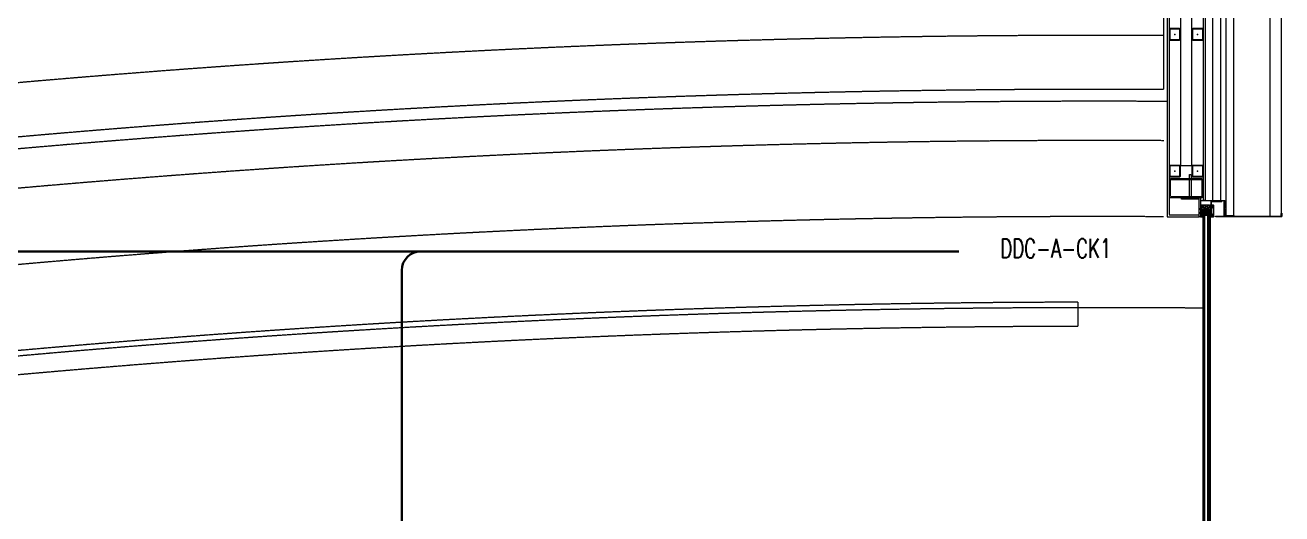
# Model space of a CAD drawing. Extents: x -1457 to 23780, y -2071 to 4205.
# Drawn here: x 16052 to 16713, y 2050 to 2307 of the extents above; entities that cross this region are included whole.
import ezdxf

# ---------------------------------------------------------------- set-up
doc = ezdxf.new("R2010")
doc.units = 0
doc.header["$MEASUREMENT"] = 0
doc.linetypes.add('HIDDEN', pattern=[0.375, 0.25, -0.125])
doc.layers.get('0').update_dxf_attribs({"color": 9, "lineweight": 9})
doc.layers.add('E-KABLO', color=7, linetype='Continuous', lineweight=30)
doc.layers.add('M-TEFRIS2-015', color=129, linetype='Continuous', lineweight=9)
doc.styles.add('E-YAZI', font='txttw.shx')

# ---------------------------------------------------------------- blocks, each defined once
blk = doc.blocks.new('p-profil_bitis')
for p, q in [((-1.5, 2.16), (-3, 5.37)), ((-3, 2.16), (-1.5, 5.37)), ((1.2, 3.05), (2.2, 4.65)), ((2.2, 3.05), (1.2, 4.65))]:
    blk.add_line(p, q)
for points in [[(-2.9, 6.02), (-2.89, 6.01), (-2.88, 6), (-2.88, 6), (-2.87, 6), (-2.48, 6), (-2.47, 6), (-2.46, 6), (-2.46, 6.01), (-2.45, 6.02), (-2.43, 6.06), (-2.41, 6.08), (-2.4, 6.09), (-2.38, 6.09), (-2.37, 6.1), (-2.35, 6.09), (-2.33, 6.09), (-2.32, 6.08), (-2.3, 6.06), (-2.28, 6.01), (-2.27, 6.01), (-2.27, 6), (-2.26, 6), (-2.25, 6), (-1.76, 6), (-1.76, 5.49), (-1.76, 5.48), (-1.77, 5.47), (-1.77, 5.46), (-1.78, 5.46), (-1.79, 5.45), (-1.8, 5.45), (-1.81, 5.45), (-1.82, 5.46), (-1.83, 5.46), (-1.84, 5.47), (-1.89, 5.55), (-1.89, 5.56), (-1.9, 5.57), (-1.9, 5.57), (-1.91, 5.57), (-1.92, 5.57), (-1.93, 5.57), (-1.93, 5.56), (-1.94, 5.55), (-1.99, 5.46), (-1.99, 5.46), (-2, 5.46), (-2, 5.45), (-2.01, 5.45), (-2.02, 5.45), (-2.1, 5.45), (-2.11, 5.45), (-2.12, 5.45), (-2.12, 5.46), (-2.13, 5.46), (-2.13, 5.47), (-2.13, 5.47), (-2.14, 5.48), (-2.14, 5.5), (-2.23, 5.45), (-2.54, 5.45), (-2.62, 5.5), (-2.62, 5.48), (-2.63, 5.47), (-2.63, 5.46), (-2.63, 5.46), (-2.64, 5.45), (-2.65, 5.45), (-2.65, 5.45), (-2.74, 5.45), (-2.75, 5.45), (-2.76, 5.45), (-2.76, 5.46), (-2.77, 5.46), (-2.77, 5.46), (-2.82, 5.55), (-2.83, 5.56), (-2.83, 5.57), (-2.84, 5.57), (-2.85, 5.57), (-2.86, 5.57), (-2.86, 5.57), (-2.87, 5.56), (-2.87, 5.55), (-2.92, 5.47), (-2.93, 5.46), (-2.94, 5.46), (-2.95, 5.45), (-2.96, 5.45), (-2.97, 5.45), (-2.98, 5.46), (-2.99, 5.46), (-2.99, 5.47), (-3, 5.48), (-3, 5.49), (-3, 6.92), (-3, 6.93), (-3, 6.93), (-2.99, 6.94), (-2.99, 6.95), (-2.98, 6.95), (-2.97, 6.95), (-2.37, 6.95), (-2.36, 6.95), (-2.35, 6.95), (-2.35, 6.94), (-2.34, 6.93), (-2.34, 6.93), (-2.34, 6.92), (-2.34, 6.47), (-2.34, 6.44), (-2.32, 6.41), (-2.3, 6.38), (-2.28, 6.37), (-2.25, 6.35), (-2.22, 6.35), (-2.04, 6.35), (-2.03, 6.35), (-2.02, 6.35), (-2.01, 6.36), (-2, 6.37), (-1.99, 6.38), (-1.99, 6.39), (-1.99, 6.4), (-1.99, 6.54), (-2.05, 6.54), (-2.06, 6.54), (-2.08, 6.55), (-2.09, 6.55), (-2.09, 6.56), (-2.1, 6.58), (-2.1, 6.59), (-2.1, 6.6), (-2.1, 6.62), (-2.09, 6.63), (-2.08, 6.65), (-2.07, 6.66), (-2.05, 6.67), (-2.04, 6.68), (-2.02, 6.68), (-1.79, 6.68), (-1.78, 6.68), (-1.78, 6.68), (-1.77, 6.67), (-1.76, 6.66), (-1.76, 6.66), (-1.76, 6.65), (-1.76, 6.4), (-0.65, 6.4), (-0.62, 6.4), (-0.58, 6.39), (-0.56, 6.37), (-0.53, 6.35), (-0.51, 6.32), (-0.5, 6.28), (-0.5, 6.25), (-0.5, 2.04), (-0.5, 2.01), (-0.49, 1.99), (-0.47, 1.96), (-0.45, 1.94), (-0.42, 1.93), (-0.39, 1.92), (-0.36, 1.92), (-0.33, 1.93), (-0.31, 1.94), (-0.29, 1.96), (-0.27, 1.99), (-0.26, 2.01), (-0.25, 2.04), (-0.25, 2.25), (-0.25, 2.26), (-0.25, 2.26), (-0.25, 2.27), (-0.24, 2.28), (-0.23, 2.28), (-0.23, 2.28), (0.22, 2.28), (0.23, 2.28), (0.24, 2.28), (0.25, 2.27), (0.25, 2.26), (0.25, 2.26), (0.26, 2.25), (0.26, 2.04), (0.26, 2.01), (0.27, 1.99), (0.29, 1.96), (0.31, 1.94), (0.33, 1.93), (0.36, 1.92), (0.39, 1.92), (0.42, 1.93), (0.45, 1.94), (0.47, 1.96), (0.49, 1.99), (0.5, 2.01), (0.5, 2.04), (0.5, 6.25), (0.51, 6.29), (0.52, 6.33), (0.54, 6.36), (0.58, 6.38), (0.61, 6.4), (0.65, 6.4), (1.76, 6.4), (1.76, 6.65), (1.76, 6.66), (1.76, 6.66), (1.77, 6.67), (1.77, 6.67), (1.78, 6.68), (1.78, 6.68), (1.79, 6.68), (2.02, 6.68), (2.04, 6.68), (2.06, 6.67), (2.08, 6.66), (2.09, 6.64), (2.1, 6.62), (2.1, 6.6), (2.1, 6.59), (2.1, 6.58), (2.1, 6.57), (2.09, 6.56), (2.08, 6.55), (2.07, 6.54), (2.06, 6.54), (2.05, 6.54), (1.99, 6.54), (1.99, 6.4), (1.99, 6.39), (1.99, 6.38), (2, 6.37), (2.01, 6.36), (2.02, 6.35), (2.03, 6.35), (2.04, 6.35), (2.22, 6.35), (2.25, 6.35), (2.28, 6.37), (2.3, 6.38), (2.32, 6.41), (2.34, 6.44), (2.34, 6.47), (2.34, 6.92), (2.34, 6.93), (2.34, 6.93), (2.35, 6.94), (2.35, 6.95), (2.36, 6.95), (2.37, 6.95), (2.97, 6.95), (2.98, 6.95), (2.98, 6.95), (2.99, 6.94), (2.99, 6.94), (3, 6.93), (3, 6.93), (3, 6.92), (3, 5.49), (3, 5.48), (3, 5.47), (2.99, 5.46), (2.98, 5.46), (2.97, 5.45), (2.96, 5.45), (2.96, 5.45), (2.95, 5.45), (2.94, 5.46), (2.93, 5.46), (2.92, 5.47), (2.87, 5.55), (2.87, 5.56), (2.86, 5.57), (2.86, 5.57), (2.85, 5.57), (2.84, 5.57), (2.83, 5.57), (2.83, 5.56), (2.82, 5.55), (2.77, 5.46), (2.77, 5.46), (2.76, 5.46), (2.76, 5.45), (2.75, 5.45), (2.74, 5.45), (2.65, 5.45), (2.65, 5.45), (2.64, 5.45), (2.63, 5.46), (2.63, 5.46), (2.63, 5.47), (2.62, 5.48), (2.62, 5.5), (2.53, 5.45), (2.22, 5.45), (2.13, 5.5), (2.13, 5.48), (2.13, 5.47), (2.13, 5.47), (2.13, 5.46), (2.12, 5.46), (2.12, 5.45), (2.11, 5.45), (2.1, 5.45), (2.02, 5.45), (2.01, 5.45), (2, 5.45), (1.99, 5.46), (1.99, 5.46), (1.94, 5.55), (1.93, 5.56), (1.93, 5.57), (1.92, 5.57), (1.91, 5.57), (1.9, 5.57), (1.9, 5.57), (1.89, 5.56), (1.89, 5.55), (1.84, 5.47), (1.83, 5.46), (1.82, 5.46), (1.81, 5.45), (1.8, 5.45), (1.79, 5.45), (1.78, 5.46), (1.77, 5.46), (1.77, 5.47), (1.76, 5.48), (1.76, 5.49), (1.76, 6), (2.25, 6), (2.26, 6), (2.26, 6), (2.27, 6.01), (2.27, 6.01), (2.28, 6.01), (2.3, 6.06), (2.31, 6.07), (2.33, 6.09), (2.34, 6.09), (2.36, 6.1), (2.37, 6.1), (2.39, 6.09), (2.4, 6.09), (2.42, 6.07), (2.43, 6.06), (2.45, 6.02), (2.46, 6.01), (2.46, 6), (2.47, 6), (2.48, 6), (2.87, 6), (2.88, 6), (2.88, 6), (2.89, 6.01), (2.9, 6.02), (2.9, 6.02), (2.9, 6.03), (2.9, 6.04), (2.9, 6.05), (2.87, 6.1), (2.86, 6.11), (2.85, 6.11), (2.84, 6.12), (2.83, 6.12), (2.82, 6.12), (2.81, 6.12), (2.8, 6.11), (2.79, 6.11), (2.78, 6.1), (2.74, 6.02), (2.73, 6.01), (2.72, 6.01), (2.72, 6), (2.71, 6), (2.7, 6), (2.69, 6.01), (2.69, 6.01), (2.68, 6.02), (2.64, 6.1), (2.63, 6.11), (2.62, 6.11), (2.61, 6.12), (2.6, 6.12), (2.59, 6.12), (2.58, 6.12), (2.57, 6.11), (2.56, 6.11), (2.55, 6.1), (2.51, 6.02), (2.5, 6.01), (2.5, 6.01), (2.49, 6), (2.48, 6), (2.48, 6), (2.47, 6), (2.46, 6.01), (2.46, 6.01), (2.45, 6.02), (2.41, 6.1), (2.4, 6.11), (2.39, 6.11), (2.38, 6.12), (2.37, 6.12), (2.36, 6.12), (2.35, 6.12), (2.34, 6.11), (2.33, 6.11), (2.32, 6.1), (2.28, 6.02), (2.27, 6.01), (2.26, 6.01), (2.26, 6), (2.25, 6), (2.24, 6), (2.24, 6.01), (2.23, 6.01), (2.22, 6.02), (2.18, 6.1), (2.17, 6.11), (2.16, 6.11), (2.15, 6.12), (2.14, 6.12), (2.13, 6.12), (2.12, 6.12), (2.11, 6.11), (2.1, 6.11), (2.09, 6.1), (2.05, 6.02), (2.04, 6.01), (2.03, 6.01), (2.03, 6), (2.02, 6), (2.01, 6), (2.01, 6.01), (2, 6.01), (1.99, 6.02), (1.95, 6.1), (1.94, 6.11), (1.93, 6.11), (1.92, 6.12), (1.91, 6.12), (1.9, 6.12), (1.89, 6.12), (1.88, 6.11), (1.87, 6.11), (1.86, 6.1), (1.82, 6.02), (1.81, 6.01), (1.81, 6.01), (1.8, 6), (1.79, 6), (1.78, 6), (1.77, 6.01), (1.77, 6.01), (1.76, 6.02), (1.76, 6.02), (1.76, 6.03), (1.76, 6.17), (1.76, 6.18), (1.76, 6.19), (1.75, 6.19), (1.74, 6.2), (1.74, 6.2), (1.73, 6.2), (0.8, 6.2), (0.8, 6.23), (0.79, 6.25), (0.77, 6.27), (0.76, 6.28), (0.73, 6.3), (0.71, 6.3), (0.68, 6.3), (0.66, 6.29), (0.64, 6.28), (0.62, 6.26), (0.61, 6.24), (0.6, 6.22), (0.6, 6.2), (0.6, 6.17), (0.61, 6.15), (0.63, 6.13), (0.65, 6.12), (0.65, 4.3), (1.25, 4.41), (1.26, 4.41), (1.27, 4.4), (1.28, 4.4), (1.29, 4.39), (1.3, 4.38), (1.3, 4.38), (1.3, 4.37), (1.3, 4.36), (1.29, 4.35), (1.29, 4.34), (1.28, 4.33), (1.27, 4.33), (0.65, 4.15), (0.65, 2.51), (1.25, 2.62), (1.26, 2.62), (1.27, 2.61), (1.28, 2.61), (1.29, 2.6), (1.3, 2.59), (1.3, 2.59), (1.3, 2.58), (1.3, 2.57), (1.29, 2.56), (1.29, 2.55), (1.28, 2.54), (1.27, 2.54), (0.64, 2.36), (0.62, 2.35), (0.6, 2.33), (0.59, 2.32), (0.58, 2.3), (0.58, 2.28), (0.58, 1.97), (0.7, 1.97), (0.7, 1.83), (0.26, 1.83), (0.14, 1.95), (0.14, 2.05), (0.14, 2.06), (0.14, 2.06), (0.13, 2.07), (0.13, 2.07), (0.12, 2.08), (0.12, 2.08), (0.11, 2.08), (-0.11, 2.08), (-0.12, 2.08), (-0.12, 2.08), (-0.13, 2.07), (-0.13, 2.07), (-0.14, 2.06), (-0.14, 2.06), (-0.14, 2.05), (-0.14, 1.95), (-0.26, 1.83), (-0.7, 1.83), (-0.7, 1.97), (-0.58, 1.97), (-0.58, 2.28), (-0.58, 2.3), (-0.59, 2.32), (-0.6, 2.34), (-0.62, 2.35), (-0.64, 2.36), (-1.27, 2.54), (-1.28, 2.54), (-1.29, 2.55), (-1.29, 2.56), (-1.3, 2.57), (-1.3, 2.58), (-1.3, 2.59), (-1.3, 2.59), (-1.29, 2.6), (-1.28, 2.61), (-1.27, 2.61), (-1.26, 2.62), (-1.25, 2.62), (-0.65, 2.51), (-0.65, 4.15), (-1.27, 4.33), (-1.28, 4.33), (-1.29, 4.34), (-1.29, 4.35), (-1.3, 4.36), (-1.3, 4.37), (-1.3, 4.38), (-1.3, 4.38), (-1.29, 4.39), (-1.28, 4.4), (-1.27, 4.4), (-1.26, 4.41), (-1.25, 4.41), (-0.65, 4.3), (-0.65, 6.12), (-0.63, 6.13), (-0.61, 6.15), (-0.6, 6.17), (-0.6, 6.2), (-0.6, 6.22), (-0.61, 6.24), (-0.62, 6.26), (-0.64, 6.28), (-0.66, 6.29), (-0.68, 6.3), (-0.71, 6.3), (-0.73, 6.3), (-0.76, 6.28), (-0.77, 6.27), (-0.79, 6.25), (-0.8, 6.23), (-0.8, 6.2), (-1.73, 6.2), (-1.74, 6.2), (-1.74, 6.2), (-1.75, 6.19), (-1.76, 6.19), (-1.76, 6.18), (-1.76, 6.17), (-1.76, 6.03), (-1.76, 6.02), (-1.76, 6.02), (-1.77, 6.01), (-1.78, 6.01), (-1.78, 6), (-1.79, 6), (-1.8, 6), (-1.81, 6.01), (-1.81, 6.01), (-1.82, 6.02), (-1.86, 6.1), (-1.87, 6.11), (-1.88, 6.11), (-1.89, 6.12), (-1.9, 6.12), (-1.91, 6.12), (-1.92, 6.12), (-1.93, 6.11), (-1.94, 6.11), (-1.95, 6.1), (-1.99, 6.02), (-2, 6.01), (-2.01, 6.01), (-2.01, 6), (-2.02, 6), (-2.03, 6), (-2.03, 6.01), (-2.04, 6.01), (-2.05, 6.02), (-2.09, 6.1), (-2.1, 6.11), (-2.11, 6.11), (-2.12, 6.12), (-2.13, 6.12), (-2.14, 6.12), (-2.15, 6.12), (-2.16, 6.11), (-2.17, 6.11), (-2.18, 6.1), (-2.22, 6.02), (-2.23, 6.01), (-2.24, 6.01), (-2.24, 6), (-2.25, 6), (-2.26, 6), (-2.26, 6.01), (-2.27, 6.01), (-2.28, 6.02), (-2.32, 6.1), (-2.33, 6.11), (-2.34, 6.11), (-2.35, 6.12), (-2.36, 6.12), (-2.37, 6.12), (-2.38, 6.12), (-2.39, 6.11), (-2.4, 6.11), (-2.41, 6.1), (-2.45, 6.02), (-2.46, 6.01), (-2.46, 6.01), (-2.47, 6), (-2.48, 6), (-2.48, 6), (-2.49, 6), (-2.5, 6.01), (-2.5, 6.01), (-2.51, 6.02), (-2.55, 6.1), (-2.56, 6.11), (-2.57, 6.11), (-2.58, 6.12), (-2.59, 6.12), (-2.6, 6.12), (-2.61, 6.12), (-2.62, 6.11), (-2.63, 6.11), (-2.64, 6.1), (-2.68, 6.02), (-2.69, 6.01), (-2.69, 6.01), (-2.7, 6), (-2.71, 6), (-2.72, 6), (-2.73, 6.01), (-2.73, 6.01), (-2.74, 6.02), (-2.78, 6.1), (-2.79, 6.11), (-2.8, 6.11), (-2.81, 6.12), (-2.82, 6.12), (-2.83, 6.12), (-2.84, 6.12), (-2.85, 6.11), (-2.86, 6.11), (-2.87, 6.1), (-2.9, 6.05), (-2.9, 6.04), (-2.9, 6.03)], [(-2.81, 6.34), (-2.81, 6.33), (-2.8, 6.33), (-2.8, 6.32), (-2.79, 6.32), (-2.78, 6.32), (-2.56, 6.32), (-2.55, 6.32), (-2.55, 6.32), (-2.54, 6.33), (-2.54, 6.33), (-2.53, 6.34), (-2.53, 6.34), (-2.53, 6.35), (-2.53, 6.77), (-2.53, 6.78), (-2.53, 6.78), (-2.54, 6.79), (-2.54, 6.79), (-2.55, 6.8), (-2.55, 6.8), (-2.56, 6.8), (-2.78, 6.8), (-2.79, 6.8), (-2.79, 6.8), (-2.8, 6.79), (-2.8, 6.79), (-2.81, 6.78), (-2.81, 6.77)], [(2.53, 6.35), (2.53, 6.34), (2.54, 6.33), (2.54, 6.33), (2.55, 6.32), (2.55, 6.32), (2.56, 6.32), (2.78, 6.32), (2.79, 6.32), (2.79, 6.32), (2.8, 6.33), (2.81, 6.33), (2.81, 6.34), (2.81, 6.35), (2.81, 6.77), (2.81, 6.78), (2.81, 6.78), (2.8, 6.79), (2.8, 6.79), (2.79, 6.8), (2.79, 6.8), (2.78, 6.8), (2.56, 6.8), (2.55, 6.8), (2.55, 6.8), (2.54, 6.79), (2.54, 6.79), (2.53, 6.78), (2.53, 6.77)], [(-3, 5.37), (-1.5, 5.37), (-1.5, 2.16), (-3, 2.16)], [(2.85, 0.85), (2.85, 1), (2.77, 1.14), (2.89, 1.5), (3, 1.5), (3, 0.1), (2.9, 0), (-2.9, 0), (-3, 0.1), (-3, 1.5), (-2.89, 1.5), (-2.77, 1.14), (-2.85, 0.99), (-2.85, 0.85), (-2.87, 0.85), (-2.87, 0.5), (-2.82, 0.45), (-2.47, 0.45), (-2.47, 0.37), (-2.52, 0.32), (-2.82, 0.32), (-2.87, 0.27), (-2.87, 0.18), (-2.82, 0.13), (2.82, 0.13), (2.87, 0.18), (2.87, 0.27), (2.82, 0.32), (2.52, 0.32), (2.47, 0.37), (2.47, 0.45), (2.82, 0.45), (2.87, 0.5), (2.87, 0.85)], [(-2.8, 0.99), (-2.69, 0.82), (-2.63, 0.73), (-2.54, 0.57), (-2.5, 0.55), (-2.47, 0.56), (-2.45, 0.6), (-2.45, 0.85), (-2.4, 0.9), (-1.53, 0.9), (-1.42, 0.94), (-1.38, 1.05), (-1.38, 1.13), (-1.33, 1.18), (-0.02, 1.18), (-0.01, 1.2), (0.01, 1.2), (0.03, 1.18), (1.33, 1.18), (1.38, 1.13), (1.38, 1.05), (1.42, 0.94), (1.53, 0.9), (2.4, 0.9), (2.45, 0.85), (2.45, 0.6), (2.47, 0.56), (2.5, 0.55), (2.54, 0.57), (2.63, 0.73), (2.8, 0.99), (2.78, 1.04), (2.71, 1.07), (2.7, 1.11), (2.7, 1.13), (2.8, 1.5), (2.48, 1.5), (2.4, 1.42), (2.4, 1.36), (2.52, 1.36), (2.52, 1.2), (2.42, 1.1), (1.58, 1.1), (1.58, 1.36), (1.7, 1.36), (1.7, 1.42), (1.62, 1.5), (-1.62, 1.5), (-1.7, 1.42), (-1.7, 1.36), (-1.58, 1.36), (-1.58, 1.1), (-2.42, 1.1), (-2.52, 1.2), (-2.52, 1.36), (-2.4, 1.36), (-2.4, 1.42), (-2.48, 1.5), (-2.8, 1.5), (-2.7, 1.13), (-2.7, 1.11), (-2.71, 1.07), (-2.78, 1.03)], [(-2.68, 5.61), (-2.67, 5.59), (-2.67, 5.58), (-2.65, 5.58), (-2.64, 5.57), (-2.63, 5.57), (-2.62, 5.57), (-2.62, 5.53), (-2.58, 5.57), (-2.17, 5.57), (-2.14, 5.53), (-2.14, 5.57), (-2.13, 5.57), (-2.12, 5.57), (-2.11, 5.57), (-2.1, 5.58), (-2.09, 5.59), (-2.08, 5.6), (-2.08, 5.61), (-2.08, 5.62), (-2.08, 5.68), (-2.21, 5.81), (-2.55, 5.81), (-2.68, 5.68), (-2.68, 5.62)], [(1.2, 3.05), (1.2, 4.65), (2.2, 4.65), (2.2, 3.05)], [(2.13, 5.57), (2.13, 5.53), (2.17, 5.57), (2.58, 5.57), (2.62, 5.53), (2.62, 5.57), (2.63, 5.57), (2.64, 5.57), (2.65, 5.57), (2.66, 5.58), (2.67, 5.59), (2.68, 5.6), (2.68, 5.61), (2.68, 5.62), (2.68, 5.68), (2.55, 5.81), (2.21, 5.81), (2.08, 5.68), (2.08, 5.62), (2.08, 5.61), (2.08, 5.6), (2.09, 5.59), (2.1, 5.58), (2.11, 5.57), (2.12, 5.57)]]:
    blk.add_lwpolyline(points, close=True)
for points in [[(0.35, 6.5), (0.3, 6.68), (0.2, 6.79), (0.02, 6.85), (-0.16, 6.81), (-0.3, 6.68), (-0.35, 6.5), (-0.35, 6.55), (-0.36, 6.6), (-0.37, 6.65), (-0.39, 6.69), (-0.42, 6.74), (-0.45, 6.78), (-0.48, 6.82), (-0.52, 6.85), (-0.56, 6.88), (-0.6, 6.9), (-0.65, 6.92), (-0.7, 6.94), (-0.75, 6.95), (-0.8, 6.95), (-1.4, 6.95), (-1.54, 6.89), (-1.6, 6.85), (-2.1, 6.85), (-2.25, 6.78), (-2.3, 6.65), (-2.3, 6.6), (-2.25, 6.47), (-2.14, 6.4), (-2.04, 6.39), (-2.01, 6.53), (-2.11, 6.55), (-2.15, 6.6), (-2.15, 6.65), (-2.1, 6.7), (-1.6, 6.7), (-1.46, 6.76), (-1.4, 6.8), (-0.8, 6.8), (-0.64, 6.75), (-0.55, 6.66), (-0.5, 6.5), (-0.5, 5.15), (-0.4, 5.01), (-0.27, 5.02), (-0.2, 5.17), (-0.25, 5.2), (-0.2, 5.23), (-0.2, 5.35), (-0.25, 5.38), (-0.2, 5.41), (-0.2, 5.53), (-0.25, 5.56), (-0.2, 5.59), (-0.2, 5.71), (-0.25, 5.74), (-0.2, 5.77), (-0.2, 5.89), (-0.25, 5.92), (-0.2, 5.95), (-0.2, 6.07), (-0.25, 6.1), (-0.2, 6.13), (-0.2, 6.25), (-0.25, 6.28), (-0.2, 6.31), (-0.2, 6.5), (-0.12, 6.66), (0.02, 6.7), (0.12, 6.66), (0.2, 6.5), (0.2, 6.4), (0.25, 6.37), (0.2, 6.34), (0.2, 6.22), (0.25, 6.19), (0.2, 6.16), (0.2, 6.04), (0.25, 6.01), (0.2, 5.98), (0.2, 5.86), (0.25, 5.83), (0.2, 5.8), (0.2, 5.68), (0.25, 5.65), (0.2, 5.62), (0.2, 5.5), (0.25, 5.47), (0.2, 5.44), (0.2, 5.32), (0.25, 5.29), (0.2, 5.26), (0.2, 5.15), (0.3, 5.01), (0.4, 5.01), (0.5, 5.15), (0.5, 6.5), (0.55, 6.66), (0.64, 6.75), (0.8, 6.8), (1.4, 6.8), (1.46, 6.76), (1.6, 6.7), (2.1, 6.7), (2.15, 6.65), (2.15, 6.6), (2.11, 6.55), (2.01, 6.53), (2.04, 6.39), (2.13, 6.4), (2.25, 6.47), (2.3, 6.6), (2.3, 6.65), (2.23, 6.8), (2.1, 6.85), (1.6, 6.85), (1.54, 6.89), (1.4, 6.95), (0.8, 6.95), (0.75, 6.95), (0.7, 6.94), (0.65, 6.92), (0.61, 6.9), (0.56, 6.88), (0.52, 6.85), (0.48, 6.82), (0.45, 6.78), (0.42, 6.74), (0.4, 6.69), (0.38, 6.65), (0.36, 6.6), (0.35, 6.55), (0.35, 6.5), (0.35, 5.15)], [(-0.35, 6.5), (-0.35, 5.15)]]:
    blk.add_lwpolyline(points)
for points in [[(-1.77, 1.34, -10), (-1.77, 1.49, -10), (-1.76, 1.51, -10), (-1.73, 1.52, -10), (-1.64, 1.5, -10), (-1.48, 1.5, -10), (-1.48, 1.74, -10), (-1.52, 1.81, -10), (-1.54, 1.83, -10), (-1.57, 1.81, -10), (-1.62, 1.73, -10), (-1.65, 1.71, -10), (-1.69, 1.73, -10), (-1.74, 1.81, -10), (-1.77, 1.83, -10), (-1.79, 1.81, -10), (-1.84, 1.73, -10), (-1.88, 1.71, -10), (-1.91, 1.73, -10), (-1.96, 1.81, -10), (-1.99, 1.83, -10), (-2.01, 1.81, -10), (-2.06, 1.73, -10), (-2.09, 1.71, -10), (-2.13, 1.73, -10), (-2.18, 1.81, -10), (-2.2, 1.83, -10), (-2.23, 1.81, -10), (-2.28, 1.73, -10), (-2.31, 1.71, -10), (-2.35, 1.73, -10), (-2.4, 1.81, -10), (-2.42, 1.83, -10), (-2.45, 1.81, -10), (-2.5, 1.73, -10), (-2.53, 1.71, -10), (-2.57, 1.73, -10), (-2.62, 1.81, -10), (-2.64, 1.83, -10), (-2.67, 1.81, -10), (-2.74, 1.69, -10), (-2.86, 1.65, -10), (-2.95, 1.78, -10), (-3.09, 1.83, -10), (-3.21, 1.83, -10), (-3.23, 1.82, -10), (-3.24, 1.79, -10), (-3.23, 1.78, -10), (-3.14, 1.76, -10), (-3.02, 1.69, -10), (-2.98, 1.62, -10), (-2.98, 1.5, -10), (-2.55, 1.5, -10), (-2.46, 1.52, -10), (-2.45, 1.52, -10), (-2.44, 1.52, -10), (-2.43, 1.49, -10), (-2.43, 1.34, -10), (-2.54, 1.34, -10), (-2.54, 1.31, -10), (-2.38, 1.16, -10), (-2.34, 1.14, -10), (-2.22, 1.2, -10), (-1.97, 1.2, -10), (-1.86, 1.14, -10), (-1.8, 1.16, -10), (-1.66, 1.31, -10), (-1.66, 1.34, -10), (-1.77, 1.34, -10)], [(-1.89, 1.35, -10), (-1.93, 1.31, -10), (-2.26, 1.31, -10), (-2.31, 1.35, -10), (-2.31, 1.47, -10), (-2.26, 1.51, -10), (-1.93, 1.51, -10), (-1.89, 1.47, -10), (-1.89, 1.46, -10), (-1.89, 1.35, -10)], [(1.76, 1.34, -10), (1.76, 1.49, -10), (1.76, 1.51, -10), (1.73, 1.52, -10), (1.64, 1.5, -10), (1.48, 1.5, -10), (1.48, 1.74, -10), (1.52, 1.81, -10), (1.54, 1.83, -10), (1.57, 1.81, -10), (1.62, 1.73, -10), (1.65, 1.71, -10), (1.69, 1.73, -10), (1.74, 1.81, -10), (1.76, 1.83, -10), (1.79, 1.81, -10), (1.84, 1.73, -10), (1.88, 1.71, -10), (1.91, 1.73, -10), (1.96, 1.81, -10), (1.99, 1.83, -10), (2.01, 1.81, -10), (2.06, 1.73, -10), (2.09, 1.71, -10), (2.13, 1.73, -10), (2.18, 1.81, -10), (2.2, 1.83, -10), (2.23, 1.81, -10), (2.28, 1.73, -10), (2.31, 1.71, -10), (2.35, 1.73, -10), (2.4, 1.81, -10), (2.42, 1.83, -10), (2.45, 1.81, -10), (2.5, 1.73, -10), (2.53, 1.71, -10), (2.57, 1.73, -10), (2.62, 1.81, -10), (2.64, 1.83, -10), (2.67, 1.81, -10), (2.74, 1.69, -10), (2.86, 1.65, -10), (2.95, 1.78, -10), (3.09, 1.83, -10), (3.21, 1.83, -10), (3.23, 1.82, -10), (3.24, 1.79, -10), (3.23, 1.78, -10), (3.14, 1.76, -10), (3.02, 1.69, -10), (2.98, 1.62, -10), (2.98, 1.5, -10), (2.55, 1.5, -10), (2.46, 1.52, -10), (2.45, 1.52, -10), (2.44, 1.52, -10), (2.42, 1.49, -10), (2.42, 1.34, -10), (2.53, 1.34, -10), (2.53, 1.31, -10), (2.38, 1.16, -10), (2.34, 1.14, -10), (2.22, 1.2, -10), (1.97, 1.2, -10), (1.86, 1.14, -10), (1.8, 1.16, -10), (1.65, 1.31, -10), (1.65, 1.34, -10), (1.76, 1.34, -10)], [(1.88, 1.35, -10), (1.93, 1.31, -10), (2.26, 1.31, -10), (2.3, 1.35, -10), (2.3, 1.47, -10), (2.26, 1.51, -10), (1.93, 1.51, -10), (1.89, 1.47, -10), (1.88, 1.46, -10), (1.88, 1.35, -10)]]:
    blk.add_polyline3d(points)
blk = doc.blocks.new('prf-60x60')
for points in [[(-2.5, -6), (2.5, -6, 0.414214), (3, -5.5), (3, -0.5, 0.414214), (2.5, 0), (-2.5, 0, 0.414214), (-3, -0.5), (-3, -5.5, 0.414214)], [(-2.5, -5.7), (2.5, -5.7, 0.414214), (2.7, -5.5), (2.7, -0.5, 0.414214), (2.5, -0.3), (-2.5, -0.3, 0.414214), (-2.7, -0.5), (-2.7, -5.5, 0.414214)]]:
    blk.add_lwpolyline(points, format="xyb", close=True)
at = {"color": 252}
blk.add_point((0, -3), dxfattribs=at)

msp = doc.modelspace()

# ---------------------------------------------------------------- linework, layer by layer
at = {"layer": 'E-KABLO', "color": 6}
for p, q in [((16543, 2187.9), (13885, 2187.9)), ((16250, 1974), (16250, 2177.9))]:
    msp.add_line(p, q, dxfattribs=at)
msp.add_arc((16260, 2177.9), 10, 90, 180, dxfattribs=at)
at = {"layer": 'E-KABLO'}
msp.add_solid([(16505.85, 2195.29), (16505.85, 2180.51), (16481.07, 2187.9), (16505.85, 2195.29)], dxfattribs=at)
at = {"layer": 'M-TEFRIS2-015', "linetype": 'HIDDEN', "lineweight": 0}
for p, q in [((16650.5, 2363), (16650.5, 2272.98)), ((16671.45, 2004.57), (16671.45, 2207.89)), ((16671.85, 2004.57), (16671.85, 2207.89)), ((16671.92, 2004.57), (16671.92, 2207.89)), ((16672.32, 2004.57), (16672.32, 2207.89)), ((16673.92, 2004.57), (16673.92, 2207.89)), ((16674.52, 2004.57), (16674.52, 2207.89)), ((16674.6, 2004.57), (16674.6, 2207.89)), ((16675.2, 2004.57), (16675.2, 2207.89))]:
    msp.add_line(p, q, dxfattribs=at)
for points in [[(13012.5, 1124.33), (13012.5, 1124.33), (13012.5, 2865), (16712.5, 2865), (16712.49, 2206.39)], [(13012.5, 1124.33), (13012.5, 1124.33), (13012.5, 2865), (16712.5, 2865), (16712.49, 2206.39)], [(13018.5, 1124.33), (13018.5, 2859), (16706.5, 2859), (16706.5, 2206.39)], [(13018.5, 1124.33), (13018.5, 2859), (16706.5, 2859), (16706.5, 2206.39)], [(16683.5, 2206.69), (16683.5, 2836), (15793.55, 2836)], [(16687.5, 2206.69), (16687.5, 2840), (15800, 2840)], [(16680.7, 2214.69), (16680.71, 2833.2), (15800, 2833.26)], [(16676.5, 2214.69), (16676.5, 2829), (15800, 2829)], [(16652.5, 2365), (16652.5, 2206.09), (16669.25, 2206.09)], [(16653.5, 2365), (16653.5, 2207.09), (16669.25, 2207.09)], [(16659.5, 2365), (16659.5, 2233.09), (16665.5, 2233.09), (16665.5, 2365)], [(16672.5, 2365), (16672.5, 2214.69), (16671.5, 2214.69), (16671.5, 2365)], [(16664.15, 2215.29), (16664.15, 2228.12), (16664.28, 2228.29), (16665.02, 2228.29), (16665.15, 2228.12), (16665.15, 2215.29)]]:
    msp.add_lwpolyline(points, dxfattribs=at)
for points in [[(13074.5, 1250.48, -0.146575), (16650.5, 2301.36, -0.146575)], [(13074.5, 1209.1, -0.147553), (16652.5, 2266.71)], [(15362.02, 2122.81, -0.050395), (16650.71, 2246.09)], [(16670.88, 2217.07), (16670.88, 2225.11, 0.414214), (16670.46, 2225.53), (16654.42, 2225.53, 0.414214), (16654, 2225.11), (16654, 2217.07, 0.414214), (16654.42, 2216.65), (16670.46, 2216.65, 0.414214), (16670.88, 2217.07, 1)], [(13055.87, 1124.03, -0.149972), (16650.5, 2206.09)], [(13124.69, 1100.45), (13117.7, 1111.05, -0.146397), (16605.5, 2161.14), (16605.5, 2148.44, 0.146396), (13124.69, 1100.45, 3.321415)], [(16671.49, 2158.03, 0.152192), (13054.42, 1065.28, 0.152192)]]:
    msp.add_lwpolyline(points, format="xyb", dxfattribs=at)
msp.add_lwpolyline([(16671.38, 2217.07), (16671.38, 2225.11, 0.414214), (16670.46, 2226.03), (16654.42, 2226.03, 0.414214), (16653.5, 2225.11), (16653.5, 2217.07, 0.414214), (16654.42, 2216.15), (16670.46, 2216.15, 0.414214)], format="xyb", close=True, dxfattribs=at)
for points in [[(16660.05, 2216.09), (16670.05, 2216.09), (16670.05, 2206.09), (16669.25, 2206.09), (16669.25, 2215.29), (16669.25, 2215.29), (16660.05, 2215.29)], [(16682.83, 2210.54), (16682.53, 2210.54), (16682.53, 2214.39), (16670.52, 2214.39), (16670.52, 2214.69), (16682.83, 2214.69)], [(16675.41, 2210.71), (16675.71, 2210.71), (16675.71, 2214.09), (16681.41, 2214.09), (16681.41, 2214.39), (16675.41, 2214.39)], [(16712.79, 2207.98), (16712.79, 2206.09), (16677.97, 2206.09), (16677.97, 2206.39), (16712.49, 2206.39), (16712.49, 2207.98)], [(16682.53, 2206.39), (16682.53, 2210.39), (16682.83, 2210.39), (16682.83, 2206.69), (16687.53, 2206.69), (16687.53, 2206.39), (16682.53, 2206.39)]]:
    msp.add_lwpolyline(points, close=True, dxfattribs=at)
msp.add_arc((16616.87, -4193.95), 6467.02, 89.702043, 123.213414, dxfattribs=at)

# ---------------------------------------------------------------- block references
for p in [(16656.5, 2305), (16668.5, 2305), (16656.5, 2233.09), (16668.5, 2233.09)]:
    msp.add_blockref('prf-60x60', p, dxfattribs=at)
at = {"layer": 'M-TEFRIS2-015', "linetype": 'HIDDEN', "lineweight": 0, "xscale": -1, "rotation": 90}
msp.add_blockref('p-profil_bitis', (16676.97, 2209.09), dxfattribs=at)

# ---------------------------------------------------------------- texts
at = {"layer": 'E-KABLO', "color": 3, "linetype": 'Continuous', "style": 'E-YAZI', "width": 0.7}
msp.add_text('DDC-A-CK1', height=10, dxfattribs=at).set_placement((16564.65, 2184.44))

doc.saveas('drawing.dxf')
